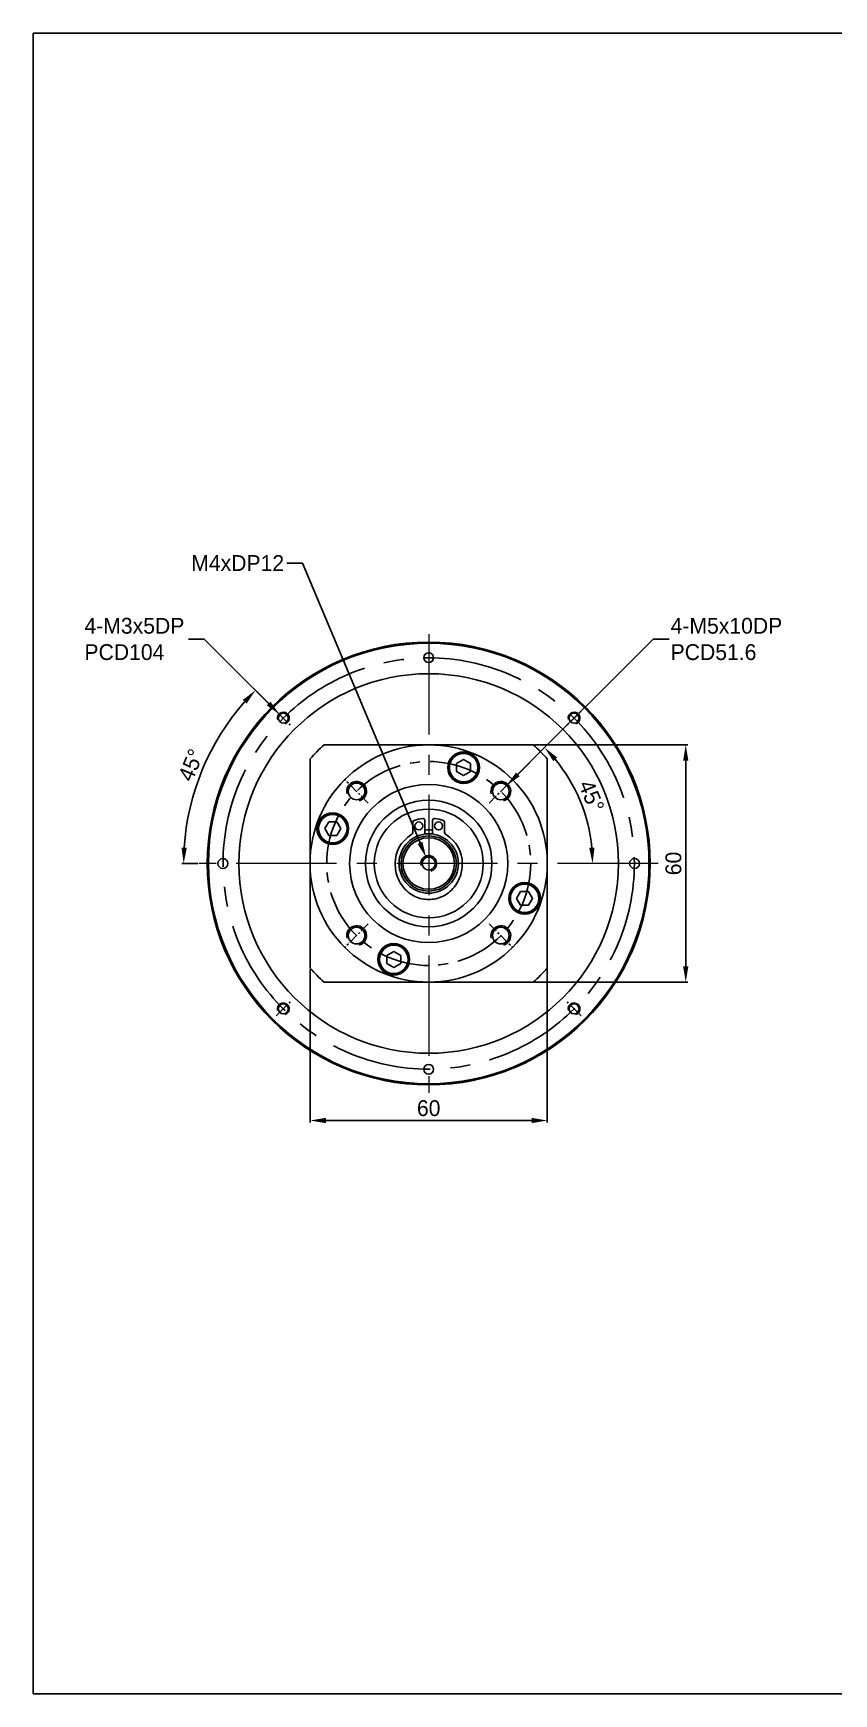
# Model space of a CAD drawing. Header units: millimetres. Extents: x 0 to 594, y 0 to 420.
# Drawn here: x 0 to 202.4, y 0 to 420 of the extents above; entities that cross this region are included whole.
import ezdxf

# ---------------------------------------------------------------- set-up
doc = ezdxf.new("R2010")
doc.units = ezdxf.units.MM
doc.header["$PDSIZE"] = -1
doc.linetypes.add('CENTERX2', pattern=[20.32, 12.7, -2.54, 2.54, -2.54])
doc.layers.add('외형선', color=7, linetype='Continuous', lineweight=25)
for name, color, linetype in [('중심선', 1, 'CENTERX2'), ('치수', 3, 'Continuous'), ('치수선', 3, 'Continuous')]:
    doc.layers.add(name, color=color, linetype=linetype)
doc.styles.add('누리로봇 문자스타일_20230829', font='GOTHIC.TTF')
doc.dimstyles.new('A2기본 치수스타일', dxfattribs={"dimtxt": 4, "dimasz": 4, "dimexe": 0.5, "dimexo": 0.3, "dimgap": 1, "dimtad": 1, "dimtoh": 1, "dimdec": 1, "dimzin": 12, "dimdsep": 46, "dimtxsty": '누리로봇 문자스타일_20230829', "dimcen": 0.09, "dimclrd": 3, "dimclre": 3, "dimclrt": 3, "dimadec": 0, "dimazin": 3, "dimtm": 1e-09, "dimtfac": 1, "dimtdec": 1, "dimtofl": 0, "dimtmove": 0, "dimatfit": 3, "dimfxl": 1, "dimfrac": 2, "dimarcsym": 0})
doc.dimstyles.new('A3기본 치수스타일', dxfattribs={"dimtxt": 4, "dimasz": 4, "dimexe": 0.5, "dimexo": 0.3, "dimgap": 1, "dimtad": 1, "dimtoh": 1, "dimdec": 1, "dimzin": 12, "dimdsep": 46, "dimtxsty": '누리로봇 문자스타일_20230829', "dimcen": 0.09, "dimclrd": 3, "dimclre": 3, "dimclrt": 3, "dimadec": 0, "dimazin": 3, "dimtm": 1e-09, "dimtfac": 1, "dimtdec": 1, "dimtofl": 0, "dimtmove": 0, "dimatfit": 3, "dimfxl": 1, "dimfrac": 2, "dimarcsym": 0})
doc.dimstyles.new('A3지시선 치수스타일', dxfattribs={"dimtxt": 4, "dimasz": 4, "dimexe": 0.5, "dimexo": 0.3, "dimgap": 0.396875, "dimtad": 0, "dimtih": 1, "dimtoh": 1, "dimdec": 1, "dimzin": 12, "dimdsep": 46, "dimtxsty": '누리로봇 문자스타일_20230829', "dimcen": 0.09, "dimclrd": 3, "dimclre": 3, "dimclrt": 3, "dimadec": 0, "dimazin": 3, "dimtm": 1e-09, "dimtfac": 1, "dimtdec": 1, "dimtofl": 0, "dimtmove": 0, "dimatfit": 3, "dimfxl": 1, "dimfrac": 2, "dimarcsym": 0})

# ---------------------------------------------------------------- blocks, each defined once
blk = doc.blocks.new('*U31')
at = {"layer": '중심선', "ltscale": 0.2}
blk.add_line((-2.97, -2.97), (2.97, 2.97), dxfattribs=at)
blk = doc.blocks.new('*U32')
at = {"color": 0, "linetype": 'ByBlock', "lineweight": -2}
for p, rotation in [((91.31, 234.98), 90.00000000000001), ((91.31, 198.49), 180), ((127.79, 198.49), 270.0000000000001)]:
    blk.add_blockref('*U31', p, dxfattribs=dict(at, rotation=rotation))
blk.add_blockref('*U31', (127.79, 234.98), dxfattribs=at)
blk = doc.blocks.new('*U33')
at = {"layer": '중심선', "ltscale": 0.3}
blk.add_line((1.77, 1.77), (-1.77, -1.77), dxfattribs=at)
blk = doc.blocks.new('*U34')
at = {"color": 0, "linetype": 'ByBlock', "lineweight": -2}
for p, rotation in [((81.04, 205.96), 90.00000000000001), ((81.04, 132.42), 180), ((154.58, 132.42), 270)]:
    blk.add_blockref('*U33', p, dxfattribs=dict(at, rotation=rotation))
blk.add_blockref('*U33', (154.58, 205.96), dxfattribs=at)
blk = doc.blocks.new('*D35')
at = {"color": 3}
for p, q in [((61.25, 248.75), (55.83, 254.17)), ((41.7, 210), (37.54, 210))]:
    blk.add_line(p, q, dxfattribs=at)
blk.add_arc((100, 210), 61.96, 138.6995, 176.3005, dxfattribs=at)
for points in [[(52.97, 251.35), (53.94, 250.44), (56.19, 253.81)], [(38.83, 213.98), (37.5, 214.02), (38.04, 210)]]:
    blk.add_solid(points, dxfattribs=at)
at = {"layer": 'Defpoints', "color": 0}
for p in [(61.46, 248.54), (65, 245), (46.34, 240.98), (42, 210), (158, 210)]:
    blk.add_point(p, dxfattribs=at)
at = {"color": 3, "insert": (39.89, 234.9), "char_height": 4, "attachment_point": 5, "rotation": 67.5, "style": '누리로봇 문자스타일_20230829'}
blk.add_mtext('45°', dxfattribs=at)
blk = doc.blocks.new('*D36')
at = {"layer": 'Defpoints', "color": 0}
for p in [(62.35, 247.65), (64.11, 245.89)]:
    blk.add_point(p, dxfattribs=at)
at = {"layer": '치수선', "color": 3, "lineweight": -2}
for p, q in [((39.23, 266.77), (43.23, 266.77)), ((43.23, 266.77), (59.52, 250.48))]:
    blk.add_line(p, q, dxfattribs=at)
at = {"layer": '치수선', "color": 3}
blk.add_solid([(59.99, 250.95), (59.05, 250.01), (62.35, 247.65)], dxfattribs=at)
at = {"layer": '치수선', "color": 3, "insert": (12.95, 266.77), "char_height": 4, "attachment_point": 4, "style": '누리로봇 문자스타일_20230829'}
blk.add_mtext('4-M3x5DP\\PPCD104', dxfattribs=at)
blk = doc.blocks.new('*D50')
at = {"layer": 'Defpoints', "color": 0}
for p in [(70, 183.54), (130, 183.54), (70, 145)]:
    blk.add_point(p, dxfattribs=at)
at = {"layer": '치수', "color": 3, "lineweight": -2}
for p, q in [((70, 183.24), (70, 144.5)), ((130, 183.24), (130, 144.5)), ((126, 145), (74, 145))]:
    blk.add_line(p, q, dxfattribs=at)
at = {"layer": '치수', "color": 3}
for points in [[(74, 145.67), (74, 144.33), (70, 145)], [(126, 145.67), (126, 144.33), (130, 145)]]:
    blk.add_solid(points, dxfattribs=at)
at = {"layer": '치수', "color": 3, "insert": (100, 148.1), "char_height": 4, "attachment_point": 5, "style": '누리로봇 문자스타일_20230829'}
blk.add_mtext('60', dxfattribs=at)
blk = doc.blocks.new('*D51')
at = {"layer": 'Defpoints', "color": 0}
for p in [(126.46, 240), (126.46, 180), (165, 180)]:
    blk.add_point(p, dxfattribs=at)
at = {"layer": '치수', "color": 3, "lineweight": -2}
for p, q in [((126.76, 240), (165.5, 240)), ((165, 236), (165, 184)), ((126.76, 180), (165.5, 180))]:
    blk.add_line(p, q, dxfattribs=at)
at = {"layer": '치수', "color": 3}
for points in [[(164.33, 236), (165.67, 236), (165, 240)], [(164.33, 184), (165.67, 184), (165, 180)]]:
    blk.add_solid(points, dxfattribs=at)
at = {"layer": '치수', "color": 3, "insert": (161.9, 210), "char_height": 4, "attachment_point": 5, "rotation": 90, "style": '누리로봇 문자스타일_20230829'}
blk.add_mtext('60', dxfattribs=at)
blk = doc.blocks.new('*D56')
at = {"layer": 'Defpoints', "color": 0}
for p in [(119.73, 229.73), (116.76, 226.76)]:
    blk.add_point(p, dxfattribs=at)
at = {"layer": '치수선', "color": 3, "lineweight": -2}
for p, q in [((156.77, 266.77), (122.56, 232.56)), ((160.77, 266.77), (156.77, 266.77))]:
    blk.add_line(p, q, dxfattribs=at)
at = {"layer": '치수선', "color": 3}
blk.add_solid([(122.09, 233.03), (123.03, 232.09), (119.73, 229.73)], dxfattribs=at)
at = {"layer": '치수선', "color": 3, "insert": (161.17, 266.77), "char_height": 4, "attachment_point": 4, "style": '누리로봇 문자스타일_20230829'}
blk.add_mtext('4-M5x10DP\\PPCD51.6', dxfattribs=at)
blk = doc.blocks.new('*D57')
at = {"layer": 'Defpoints', "color": 0}
for p in [(99.36, 211.52), (100.64, 208.48)]:
    blk.add_point(p, dxfattribs=at)
at = {"layer": '치수선', "color": 3, "lineweight": -2}
for p, q in [((64.09, 286), (68.09, 286)), ((68.09, 286), (97.81, 215.21))]:
    blk.add_line(p, q, dxfattribs=at)
at = {"layer": '치수선', "color": 3}
blk.add_solid([(98.43, 215.47), (97.2, 214.95), (99.36, 211.52)], dxfattribs=at)
at = {"layer": '치수선', "color": 3, "insert": (51.7, 286), "char_height": 4, "attachment_point": 5, "style": '누리로봇 문자스타일_20230829'}
blk.add_mtext('M4xDP12', dxfattribs=at)
blk = doc.blocks.new('*D68')
at = {"color": 3}
blk.add_line((121.43, 231.43), (129.66, 239.66), dxfattribs=at)
blk.add_arc((100, 210), 41.45, 5.5314, 39.4686, dxfattribs=at)
for points in [[(131.5, 235.9), (132.49, 236.8), (129.31, 239.31)], [(141.92, 214.03), (140.59, 213.96), (141.45, 210)]]:
    blk.add_solid(points, dxfattribs=at)
at = {"layer": 'Defpoints', "color": 0}
for p in [(121.21, 231.21), (115.27, 225.27), (140.04, 220.73), (42, 210), (158, 210)]:
    blk.add_point(p, dxfattribs=at)
at = {"color": 3, "insert": (141.16, 227.05), "char_height": 4, "attachment_point": 5, "rotation": 292.5, "style": '누리로봇 문자스타일_20230829'}
blk.add_mtext('45°', dxfattribs=at)

msp = doc.modelspace()

# ---------------------------------------------------------------- linework, layer by layer
msp.add_line((0, 210), (0, 210))
msp.add_lwpolyline([(0, 420), (594, 420), (594, 0), (0, 0)], close=True)
for centre, radius in [((63.23, 246.77), 1.25), ((136.77, 246.77), 1.25), ((81.76, 228.24), 2.1), ((118.24, 228.24), 2.1), ((81.76, 191.76), 2.1), ((118.24, 191.76), 2.1), ((63.23, 173.23), 1.25), ((136.77, 173.23), 1.25)]:
    msp.add_circle(centre, radius)
for centre, radius in [((63.23, 246.77), 1.5), ((136.77, 246.77), 1.5), ((81.76, 228.24), 2.5), ((118.24, 228.24), 2.5), ((100, 210), 2), ((81.76, 191.76), 2.5), ((118.24, 191.76), 2.5), ((63.23, 173.23), 1.5), ((136.77, 173.23), 1.5)]:
    msp.add_arc(centre, radius, 285, 195)
at = {"layer": '외형선', "linetype": 'Continuous', "lineweight": 25}
for p, q in [((108.82, 236.27), (107.07, 235.26)), ((107.07, 235.26), (107.07, 233.24)), ((110.57, 235.26), (108.82, 236.27)), ((110.57, 233.24), (110.57, 235.26)), ((107.07, 233.24), (108.82, 232.23)), ((108.82, 232.23), (110.57, 233.24)), ((74.74, 220.57), (73.73, 218.82)), ((73.73, 218.82), (74.74, 217.07)), ((76.76, 220.57), (74.74, 220.57)), ((77.77, 218.82), (76.76, 220.57)), ((76.76, 217.07), (77.77, 218.82)), ((96, 218.08), (96, 220.43)), ((99, 220.9), (99, 217.43)), ((101, 217.43), (101, 220.9)), ((104, 220.43), (104, 218.08)), ((74.74, 217.07), (76.76, 217.07)), ((123.24, 202.93), (122.23, 201.18)), ((125.26, 202.93), (123.24, 202.93)), ((126.27, 201.18), (125.26, 202.93)), ((122.23, 201.18), (123.24, 199.43)), ((123.24, 199.43), (125.26, 199.43)), ((125.26, 199.43), (126.27, 201.18)), ((91.18, 187.77), (89.43, 186.76)), ((89.43, 186.76), (89.43, 184.74)), ((92.93, 186.76), (91.18, 187.77)), ((92.93, 184.74), (92.93, 186.76)), ((89.43, 184.74), (91.18, 183.73)), ((91.18, 183.73), (92.93, 184.74))]:
    msp.add_line(p, q, dxfattribs=at)
at = {"layer": '외형선', "linetype": 'Continuous', "lineweight": 25, "flags": 128}
for points in [[(108.82, 238.15), (108.82, 238.14), (108.82, 238.1), (108.82, 238.06), (108.82, 237.96), (108.82, 237.91), (108.82, 237.85)], [(108.82, 230.35), (108.82, 230.37), (108.82, 230.4), (108.82, 230.43), (108.82, 230.48), (108.82, 230.53), (108.82, 230.59), (108.82, 230.65)], [(71.85, 218.82), (71.86, 218.82), (71.9, 218.82), (71.94, 218.82), (72.04, 218.82), (72.09, 218.82), (72.15, 218.82)], [(79.65, 218.82), (79.63, 218.82), (79.6, 218.82), (79.57, 218.82), (79.52, 218.82), (79.47, 218.82), (79.41, 218.82), (79.35, 218.82)], [(120.35, 201.18), (120.37, 201.18), (120.4, 201.18), (120.43, 201.18), (120.48, 201.18), (120.53, 201.18), (120.59, 201.18), (120.65, 201.18)], [(128.15, 201.18), (128.14, 201.18), (128.1, 201.18), (128.06, 201.18), (127.96, 201.18), (127.91, 201.18), (127.85, 201.18)], [(91.18, 189.65), (91.18, 189.63), (91.18, 189.6), (91.18, 189.57), (91.18, 189.52), (91.18, 189.47), (91.18, 189.41), (91.18, 189.35)], [(91.18, 181.85), (91.18, 181.86), (91.18, 181.9), (91.18, 181.94), (91.18, 182.04), (91.18, 182.09), (91.18, 182.15)]]:
    msp.add_lwpolyline(points, dxfattribs=at)
at = {"layer": '외형선'}
for centre, radius in [((100, 210), 56), ((100, 210), 55.7), ((100, 262.05), 1.25), ((100, 210), 48), ((47.95, 210), 1.25), ((152.05, 210), 1.25), ((100, 157.95), 1.25)]:
    msp.add_circle(centre, radius, dxfattribs=at)
at = {"layer": '외형선', "linetype": 'Continuous', "lineweight": 25}
for centre, radius in [((100, 210), 30), ((108.82, 234.25), 4), ((108.82, 234.25), 3.9), ((108.82, 234.25), 3.6), ((100, 210), 20), ((75.75, 218.82), 4), ((75.75, 218.82), 3.9), ((100, 210), 16), ((100, 210), 13.77), ((75.75, 218.82), 3.6), ((97.5, 219.5), 1), ((102.5, 219.5), 1), ((100, 210), 7.5), ((100, 210), 7), ((100, 210), 6.5), ((100, 210), 1.65), ((124.25, 201.18), 4), ((124.25, 201.18), 3.9), ((124.25, 201.18), 3.6), ((91.18, 185.75), 4), ((91.18, 185.75), 3.9), ((91.18, 185.75), 3.6)]:
    msp.add_circle(centre, radius, dxfattribs=at)
for centre, radius, start, end in [((100, 210), 40, 131.4096, 138.5904), ((100, 210), 40, 41.4096, 48.5904), ((96.5, 220.43), 0.5, 108.553, 180), ((100, 210), 11.5, 97.8375, 108.553), ((98.5, 220.9), 0.5, 360, 97.8375), ((100, 210), 8.5, 83.2437, 96.7563), ((101.5, 220.9), 0.5, 82.1625, 180), ((100, 210), 11.5, 71.447, 82.1625), ((103.5, 220.43), 0.5, 0, 71.447), ((100, 210), 8.5, 121.7569, 180), ((95, 218.08), 1, 301.7569, 0), ((105, 218.08), 1, 180, 238.2431), ((100, 210), 8.5, 0, 58.2431), ((100, 210), 40, 221.4096, 228.5904), ((100, 210), 40, 311.4096, 318.5904)]:
    msp.add_arc(centre, radius, start, end, dxfattribs=at)
for points, knots in [([(100, 240), (97.78, 240), (93.33, 240), (86.77, 240), (80.17, 240), (75.8, 240), (73.54, 240)], [0, 0, 0, 0, 0.250376, 0.500066, 0.7412917, 1, 1, 1, 1]), ([(126.46, 240), (124.63, 240), (121.09, 240), (115.81, 240), (110.59, 240), (105.32, 240), (101.78, 240), (100, 240)], [0, 0, 0, 0, 0.208562, 0.405083, 0.600917, 0.800102, 1, 1, 1, 1]), ([(70, 236.46), (70, 234.63), (70, 231.09), (70, 225.81), (70, 220.59), (70, 215.32), (70, 211.78), (70, 210)], [0, 0, 0, 0, 0.208562, 0.405083, 0.600917, 0.800102, 1, 1, 1, 1]), ([(130, 210), (130, 212.22), (130, 216.67), (130, 223.23), (130, 229.83), (130, 234.2), (130, 236.46)], [0, 0, 0, 0, 0.250376, 0.500066, 0.7412917, 1, 1, 1, 1]), ([(70, 210), (70, 207.78), (70, 203.33), (70, 196.77), (70, 190.17), (70, 185.8), (70, 183.54)], [0, 0, 0, 0, 0.250376, 0.500066, 0.7412917, 1, 1, 1, 1]), ([(100, 200.87), (99.42, 200.91), (98.21, 200.99), (96.43, 201.64), (94.77, 202.7), (93.34, 204.2), (92.27, 206.01), (91.62, 207.99), (91.54, 209.34), (91.5, 210)], [0, 0, 0, 0, 0.126407, 0.26189, 0.404733, 0.552081, 0.707036, 0.857796, 1, 1, 1, 1]), ([(108.5, 210), (108.47, 209.37), (108.39, 208.09), (107.8, 206.19), (106.82, 204.41), (105.43, 202.87), (103.74, 201.71), (101.88, 201), (100.61, 200.91), (100, 200.87)], [0, 0, 0, 0, 0.135548, 0.279061, 0.426801, 0.574499, 0.724841, 0.867362, 1, 1, 1, 1]), ([(130, 183.54), (130, 185.37), (130, 188.91), (130, 194.19), (130, 199.41), (130, 204.68), (130, 208.22), (130, 210)], [0, 0, 0, 0, 0.208562, 0.405083, 0.600917, 0.800102, 1, 1, 1, 1]), ([(73.54, 180), (75.37, 180), (78.91, 180), (84.19, 180), (89.41, 180), (94.68, 180), (98.22, 180), (100, 180)], [0, 0, 0, 0, 0.208562, 0.405083, 0.600917, 0.800102, 1, 1, 1, 1]), ([(100, 180), (102.22, 180), (106.67, 180), (113.23, 180), (119.83, 180), (124.2, 180), (126.46, 180)], [0, 0, 0, 0, 0.250376, 0.500066, 0.7412917, 1, 1, 1, 1])]:
    msp.add_open_spline(points, degree=3, knots=knots, dxfattribs=at)
at = {"layer": '중심선', "color": 1, "linetype": 'CENTERX2', "lineweight": 18, "ltscale": 2}
for p, q in [((100, 268), (100, 152)), ((158, 210), (42, 210))]:
    msp.add_line(p, q, dxfattribs=at)
at = {"layer": '중심선', "ltscale": 2}
msp.add_circle((100, 210), 52, dxfattribs=at)
at = {"layer": '중심선'}
msp.add_circle((100, 210), 25.8, dxfattribs=at)

# ---------------------------------------------------------------- block references
for name, p in [('*U34', (-17.81, 40.81)), ('*U32', (-9.55, -6.73))]:
    msp.add_blockref(name, p)

# ---------------------------------------------------------------- dimensions: what is measured, and where the dimension line sits
for base, line1, line2, picture, middle in [((46.34, 240.98), ((158, 210), (42, 210)), ((61.46, 248.54), (65, 245)), '*D35', (39.89, 234.9)), ((140.04, 220.73), ((115.27, 225.27), (121.21, 231.21)), ((158, 210), (42, 210)), '*D68', (141.16, 227.05))]:
    dim = msp.add_angular_dim_2l(base=base, line1=line1, line2=line2, dimstyle='A3기본 치수스타일', override={"dimdec": 0, "dimadec": 0, "dimazin": 3})
    dim.commit()
    dim.dimension.update_dxf_attribs({"geometry": picture, "text_midpoint": middle})
at = {"layer": '치수'}
dim = msp.add_linear_dim(base=(165, 180), p1=(126.46, 240), p2=(126.46, 180), angle=90, dimstyle='A2기본 치수스타일', override={"dimtxt": 4, "dimasz": 4}, dxfattribs=at)
dim.commit()
dim.dimension.update_dxf_attribs({"geometry": '*D51', "text_midpoint": (165, 210), "dimtype": 160})
dim = msp.add_linear_dim(base=(70, 145), p1=(130, 183.54), p2=(70, 183.54), dimstyle='A2기본 치수스타일', override={"dimtxt": 4, "dimasz": 4}, dxfattribs=at)
dim.commit()
dim.dimension.update_dxf_attribs({"geometry": '*D50', "text_midpoint": (100, 145), "dimtype": 160})
at = {"layer": '치수선'}
for p1, p2, text, picture, middle in [((100.64, 208.48), (99.36, 211.52), 'M4xDP12', '*D57', (51.7, 286)), ((64.11, 245.89), (62.35, 247.65), '4-M3x5DP\\PPCD104', '*D36', (25.89, 266.77)), ((116.76, 226.76), (119.73, 229.73), '4-M5x10DP\\PPCD51.6', '*D56', (175.65, 266.77))]:
    dim = msp.add_diameter_dim_2p(p1=p1, p2=p2, text=text, dimstyle='A3지시선 치수스타일', override={"dimcen": 0}, dxfattribs=at)
    dim.commit()
    dim.dimension.update_dxf_attribs({"geometry": picture, "text_midpoint": middle, "dimtype": 163})

doc.saveas('drawing.dxf')
